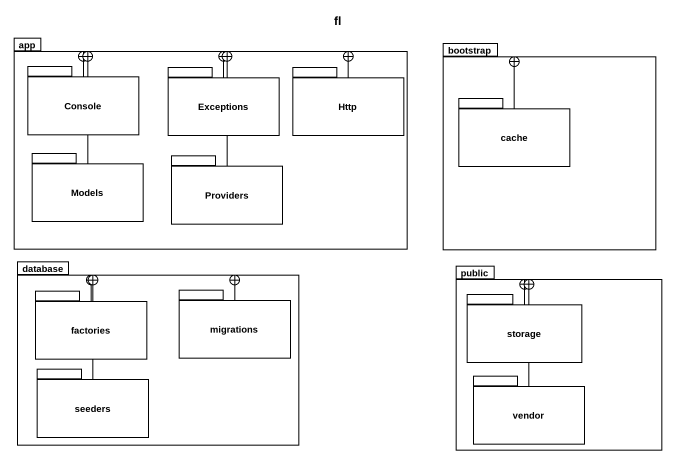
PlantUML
@startuml
title fl
package app {
  package Console {
  }
  package Exceptions {
  }
  package Http {
  }
  package Models {
  }
  package Providers {
  }
}
package bootstrap {
  package cache {
  }
}
package "database" as database_ {
  package factories {
  }
  package migrations {
  }
  package seeders {
  }
}
package public {
  package "storage" as storage_ {
  }
  package vendor {
  }
}
Console -right-+ app
Exceptions --+ app
Http -left-+ app
cache -right-+ bootstrap
Models -right-+ app
Providers -up-+ app
factories -right-+ database_
migrations -left-+ database_
storage_ --+ public
seeders -up-+ database_
vendor -up-+ public
@enduml
